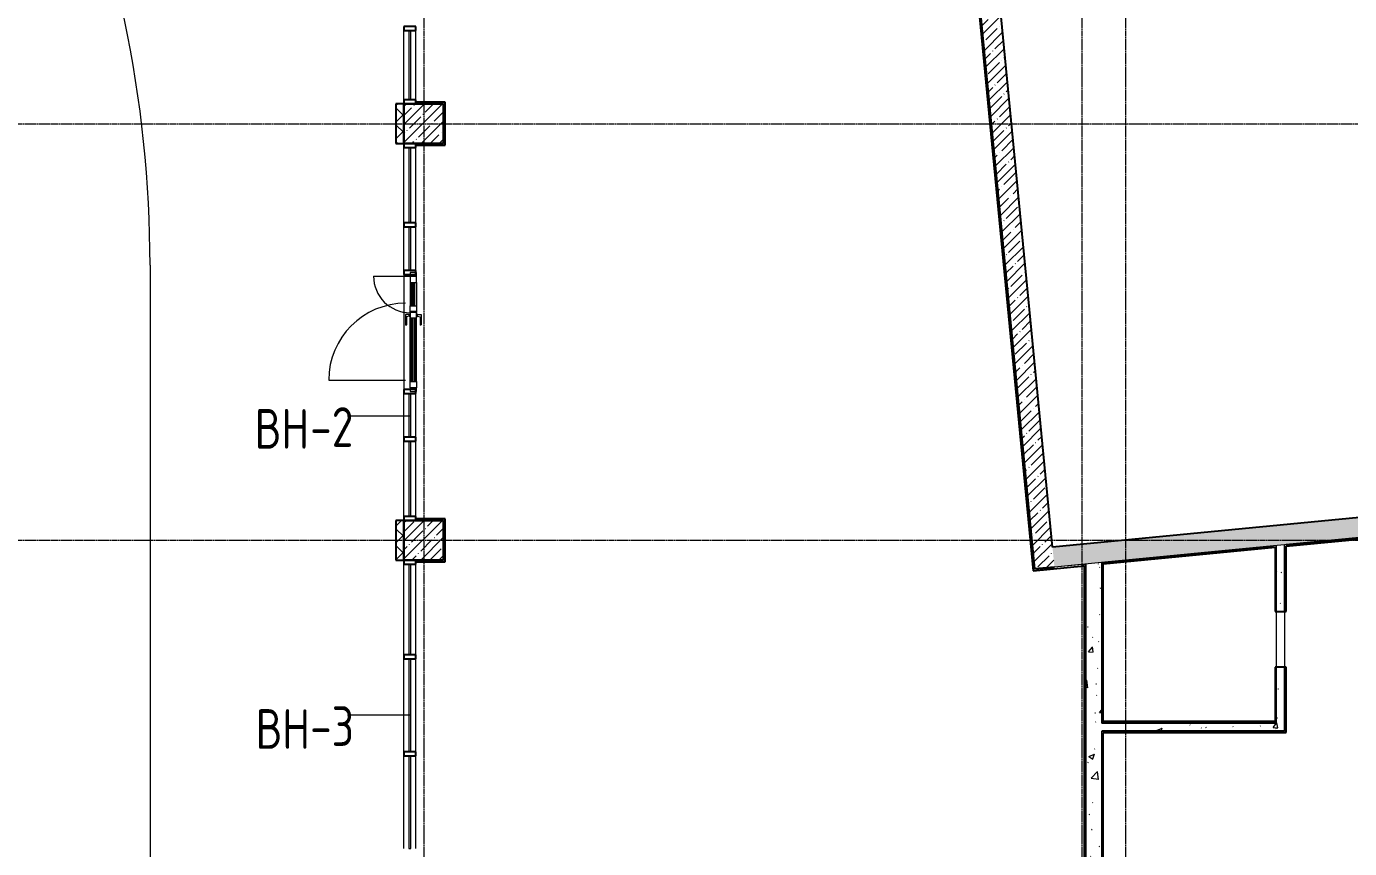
# Model space of a CAD drawing. Header units: millimetres. Extents: x -11854 to 4360091, y -19344 to 4989148.
# Drawn here: x 45904 to 56429, y 53881 to 60416 of the extents above; entities that cross this region are included whole.
import ezdxf

# ---------------------------------------------------------------- set-up
doc = ezdxf.new("R2010")
doc.units = ezdxf.units.MM
doc.linetypes.add('Линия сетки', pattern=[22.225, 12.7, -3.175, 3.175, -3.175])
for name, color, linetype, lineweight in [('A-COLS', 254, 'Continuous', 9), ('A-DETL-GENF', 254, 'Continuous', 9), ('A-DOOR', 254, 'Continuous', 9), ('A-FLOR', 254, 'Continuous', 9), ('A-GENM', 254, 'Continuous', 9), ('A-GLAZ-CURT', 254, 'Continuous', 9), ('A-GLAZ-CWMG', 254, 'Continuous', 9), ('A-WALL', 254, 'Continuous', 9), ('A-WALL-IDEN', 254, 'Continuous', 9), ('S-GRID-IDEN', 254, 'Continuous', 9)]:
    doc.layers.add(name, color=color, linetype=linetype, lineweight=lineweight)
doc.styles.add('ISOCPEUR_2', font='isocpeur.ttf', dxfattribs={"width": 0.8, "height": 250})
pattern_1 = [(45, (315840.98, 52486.9), (-71.938013, 71.938013), []), (45, (315912.92, 52486.9), (-71.938013, 71.938013), [127.16996, -25.434244, 2.114947, -23.319297])]
pattern_2 = [(50, (315840.98, 52486.9), (459.6598, -40.2148), [48.0641, -528.7053]), (355, (315841, 52486.9), (-88.9196, 482.0463), [38.4513, -422.9642]), (100.451, (315879.3, 52483.55), (370.7434, 441.8283), [40.8482, -449.3301]), (46.184, (315841, 52615.07), (683.9462, -106.076), [72.0962, -793.058]), (96.636, (315898, 52606.2), (598.9785, 624.272), [61.2723, -673.9952]), (351.184, (315841, 52615.1), (598.9852, 624.2666), [57.677, -634.4463]), (21, (315905.07, 52583.03), (382.531, -258.02014), [48.0641, -528.7053]), (326, (315905.07, 52583.03), (155.9298, 464.71625), [38.4513, -422.9642]), (71.451, (315936.94, 52561.52), (538.4621, 206.6918), [40.8482, -449.3301]), (37.5, (315840.98, 52486.9), (7.79288, 213.33663), [4.2299, -413.6075, 4.2299, -425.14288, -424.56637]), (37.5, (315840.98, 52486.9), (7.79288, 213.33663), [-847.21017, 4.2299, -420.33647]), (7.5, (315840.98, 52486.9), (168.58954, 252.76057), [4.2299, -240.57667, 4.2299, -403.99467, -161.81586]), (7.5, (315840.98, 52486.9), (168.58954, 252.76057), [-653.03114, 4.2299, -157.58597]), (327.5, (315698.07, 52486.9), (342.10255, -14.45414), [4.2299, -155.98383, 4.2299, -495.63692, -663.2848]), (327.5, (315698.07, 52486.9), (342.10255, -14.45414), [-660.08054, 4.2299, -659.0549]), (317.5, (315633.98, 52486.9), (373.7376, 64.15305), [4.2299, -204.04795, 4.2299, -327.73294, -471.02835]), (317.5, (315633.98, 52486.9), (373.7376, 64.15305), [-540.2407, 4.2299, -466.79845])]
pattern_3 = [(0, (315840.98, 52486.9), (256.341957, 64.08549), [21.14821, -171.10826, 21.14821, -171.10826, -1025.36783]), (0, (315840.98, 52486.9), (256.341957, 64.08549), [-384.51294, 21.14821, -363.36472, 21.14821, -171.10826, -448.59843]), (0, (315840.98, 52486.9), (256.341957, 64.08549), [-961.28234, 21.14821, -107.02277, 21.14821, -299.27924]), (120, (315937.11, 52518.94), (-183.67064, 189.955902), [21.14821, -171.10826, 21.14821, -171.10826, -1025.36783]), (120, (315937.11, 52518.94), (-183.67064, 189.955902), [-384.51294, 21.14821, -363.36472, 21.14821, -171.10826, -448.59843]), (120, (315937.11, 52518.94), (-183.67064, 189.955902), [-961.28234, 21.14821, -107.02277, 21.14821, -299.27924]), (240, (315969.15, 52647.11), (-72.671317, -254.041392), [21.14821, -171.10826, 21.14821, -171.10826, -1025.36783]), (240, (315969.15, 52647.11), (-72.671317, -254.041392), [-384.51294, 21.14821, -363.36472, 21.14821, -171.10826, -448.59843]), (240, (315969.15, 52647.11), (-72.671317, -254.041392), [-961.28234, 21.14821, -107.02277, 21.14821, -299.27924])]
pattern_4 = [(0, (315840.98, 52486.9), (0, 151.38305), []), (90, (315840.98, 52486.9), (-151.38305, 9e-15), [])]

# ---------------------------------------------------------------- blocks, each defined once
blk = doc.blocks.new('Прямоугольный импост - 50 x 150 мм-7412069-1 ур Парковка')
at = {"layer": 'A-GLAZ-CWMG', "lineweight": 25}
for p, q in [((-50, 75), (0, 75)), ((-50, -75), (-50, 75)), ((0, 75), (0, -75)), ((0, -75), (-50, -75))]:
    blk.add_line(p, q, dxfattribs=at)
blk = doc.blocks.new('Системная панель - С остеклением-7412063-1 ур Парковка')
at = {"layer": 'A-GLAZ-CURT', "lineweight": 18}
for p, q in [((438, 13), (-438, 13)), ((-438, 13), (-438, -13)), ((438, -13), (438, 13)), ((-438, -13), (438, -13))]:
    blk.add_line(p, q, dxfattribs=at)
blk = doc.blocks.new('Прямоугольный импост - 50 x 150 мм-3480659-1 ур Парковка')
at = {"layer": 'A-GLAZ-CWMG'}
for p, q in [((-423289, 19191), (-423289, 20066)), ((-423139, 19191), (-423139, 20066))]:
    blk.add_line(p, q, dxfattribs=at)
blk = doc.blocks.new('Прямоугольный импост - 50 x 150 мм-7412062-1 ур Парковка')
at = {"layer": 'A-GLAZ-CWMG', "lineweight": 25}
for p, q in [((-25, 75), (25, 75)), ((-25, -75), (-25, 75)), ((25, 75), (25, -75)), ((25, -75), (-25, -75))]:
    blk.add_line(p, q, dxfattribs=at)
blk = doc.blocks.new('Системная панель - С остеклением-7412210-1 ур Парковка')
at = {"layer": 'A-GLAZ-CURT', "lineweight": 18}
for p, q in [((475, 12), (-475, 12)), ((-475, 12), (-475, -13)), ((475, -13), (475, 12)), ((-475, -13), (475, -13))]:
    blk.add_line(p, q, dxfattribs=at)
blk = doc.blocks.new('Прямоугольный импост - 50 x 150 мм-7412209-1 ур Парковка')
at = {"layer": 'A-GLAZ-CWMG', "lineweight": 25}
for p, q in [((-50, 75), (0, 75)), ((-50, -75), (-50, 75)), ((0, 75), (0, -75)), ((0, -75), (-50, -75))]:
    blk.add_line(p, q, dxfattribs=at)
blk = doc.blocks.new('Прямоугольный импост - 50 x 150 мм-1587283-1 ур Парковка')
at = {"layer": 'A-GLAZ-CWMG'}
for p, q in [((-423289, 13866), (-423289, 14816)), ((-423139, 13866), (-423139, 14816))]:
    blk.add_line(p, q, dxfattribs=at)
blk = doc.blocks.new('Системная панель - С остеклением-7412205-1 ур Парковка')
at = {"layer": 'A-GLAZ-CURT', "lineweight": 18}
for p, q in [((275, 12.5), (-275, 12.5)), ((-275, 12.5), (-275, -12.5)), ((275, -12.5), (275, 12.5)), ((-275, -12.5), (275, -12.5))]:
    blk.add_line(p, q, dxfattribs=at)
blk = doc.blocks.new('Прямоугольный импост - 50 x 150 мм-7412214-1 ур Парковка')
at = {"layer": 'A-GLAZ-CWMG', "lineweight": 25}
for p, q in [((0, 75), (-50, 75)), ((-50, 75), (-50, -75)), ((0, -75), (0, 75)), ((-50, -75), (0, -75))]:
    blk.add_line(p, q, dxfattribs=at)
blk = doc.blocks.new('Прямоугольный импост - 50 x 150 мм-7412162-1 ур Парковка')
at = {"layer": 'A-GLAZ-CWMG'}
for p, q in [((-423289, 13266), (-423289, 13816)), ((-423139, 13266), (-423139, 13816))]:
    blk.add_line(p, q, dxfattribs=at)
blk = doc.blocks.new('Прямоугольный импост - 50 x 150 мм-7412208-1 ур Парковка')
at = {"layer": 'A-GLAZ-CWMG', "lineweight": 25}
for p, q in [((-25, 75), (25, 75)), ((-25, -75), (-25, 75)), ((25, 75), (25, -75)), ((25, -75), (-25, -75))]:
    blk.add_line(p, q, dxfattribs=at)
blk = doc.blocks.new('Прямоугольный импост - 50 x 150 мм-7412193-1 ур Парковка')
at = {"layer": 'A-GLAZ-CWMG', "lineweight": 25}
for p, q in [((-25, 75), (25, 75)), ((-25, -75), (-25, 75)), ((25, 75), (25, -75)), ((25, -75), (-25, -75))]:
    blk.add_line(p, q, dxfattribs=at)
blk = doc.blocks.new('Системная панель - С остеклением-7412370-1 ур Парковка')
at = {"layer": 'A-GLAZ-CURT', "lineweight": 18}
for p, q in [((573, 13), (-573, 13)), ((-573, 13), (-573, -13)), ((573, -13), (573, 13)), ((-573, -13), (573, -13))]:
    blk.add_line(p, q, dxfattribs=at)
blk = doc.blocks.new('Прямоугольный импост - 50 x 150 мм-3481076-1 ур Парковка')
at = {"layer": 'A-GLAZ-CWMG'}
for p, q in [((-423289, 8421), (-423289, 9566)), ((-423139, 8421), (-423139, 9566))]:
    blk.add_line(p, q, dxfattribs=at)
blk = doc.blocks.new('Системная панель - С остеклением-7412372-1 ур Парковка')
at = {"layer": 'A-GLAZ-CURT', "lineweight": 18}
for p, q in [((585, 12.5), (-585, 12.5)), ((-585, 12.5), (-585, -12.5)), ((585, -12.5), (585, 12.5)), ((-585, -12.5), (585, -12.5))]:
    blk.add_line(p, q, dxfattribs=at)
blk = doc.blocks.new('Прямоугольный импост - 50 x 150 мм-7412065-1 ур Парковка')
at = {"layer": 'A-GLAZ-CWMG', "lineweight": 25}
for p, q in [((0, 75), (-50, 75)), ((-50, 75), (-50, -75)), ((0, -75), (0, 75)), ((-50, -75), (0, -75))]:
    blk.add_line(p, q, dxfattribs=at)
blk = doc.blocks.new('Прямоугольный импост - 50 x 150 мм-3481078-1 ур Парковка')
at = {"layer": 'A-GLAZ-CWMG'}
for p, q in [((-423289, 7201), (-423289, 8371)), ((-423139, 7201), (-423139, 8371))]:
    blk.add_line(p, q, dxfattribs=at)
blk = doc.blocks.new('Дверь полуторка - 1500 x 2500 П _для витража_-7412333-1 ур Парковка')
at = {"layer": 'A-DETL-GENF'}
for p, q in [((-706, -82), (-706, -5)), ((-706, -5), (-624, -5)), ((-624, -82), (-706, -82)), ((-624, -5), (-624, -82)), ((-624, -5), (181, -5)), ((176, -13), (-624, -13)), ((176, -19), (-624, -19)), ((-624, -35), (176, -35)), ((-624, -39), (176, -39)), ((176, -55), (-624, -55)), ((176, -61), (-624, -61)), ((-624, -82), (176, -82)), ((176, -5), (176, -82)), ((257, -5), (176, -5)), ((176, -82), (257, -82)), ((247, -82), (247, -5)), ((247, -5), (329, -5)), ((329, -82), (247, -82)), ((257, -82), (257, -5)), ((624, -5), (324, -5)), ((329, -5), (329, -82)), ((329, -13), (624, -13)), ((329, -19), (624, -19)), ((624, -35), (329, -35)), ((624, -39), (329, -39)), ((329, -55), (624, -55)), ((329, -61), (624, -61)), ((624, -82), (329, -82)), ((705, -5), (624, -5)), ((624, -5), (624, -82)), ((624, -82), (705, -82)), ((705, -82), (705, -5))]:
    blk.add_line(p, q, dxfattribs=at)
at = {"layer": 'A-DOOR'}
for p, q in [((-606, 1023), (-606, 55)), ((705, 458), (705, -5)), ((-751, -5), (-751, -82)), ((-706, -5), (-751, -5)), ((-751, -82), (-706, -82)), ((-706, -82), (-706, -5)), ((750, -5), (705, -5)), ((705, -5), (705, -82)), ((705, -82), (750, -82)), ((750, -82), (750, -5))]:
    blk.add_line(p, q, dxfattribs=at)
for centre, radius, start, end in [((-606, 55), 968, 360, 90), ((705, -5), 463, 90, 180)]:
    blk.add_arc(centre, radius, start, end, dxfattribs=at)
at = {"layer": 'A-GENM'}
for p, q in [((87, 52), (87, 46)), ((192, 43), (90, 43)), ((220, 55), (91, 55)), ((197, 11), (192, 43)), ((193, -5), (193, 11)), ((193, 11), (225, 11)), ((222, 11), (220, 55)), ((225, 11), (225, -5)), ((87, -139), (87, -133)), ((192, -130), (90, -130)), ((220, -142), (91, -142)), ((197, -98), (192, -130)), ((225, -5), (193, -5)), ((225, -82), (193, -82)), ((193, -82), (193, -98)), ((193, -98), (225, -98)), ((222, -98), (220, -142)), ((225, -98), (225, -82))]:
    blk.add_line(p, q, dxfattribs=at)
for centre, radius, start, end in [((91, 52), 3.06, 86.3413, 180), ((90, 46), 2.92, 180, 270), ((90, -133), 2.92, 90, 180), ((91, -139), 3.06, 180, 273.6587)]:
    blk.add_arc(centre, radius, start, end, dxfattribs=at)

msp = doc.modelspace()

# ---------------------------------------------------------------- hatches: boundary and pattern name
at = {"layer": 'A-COLS'}
h = msp.add_hatch(dxfattribs=at)
h.set_pattern_fill('FP_1', color=8, scale=0.630763, style=0, pattern_type=2)
h.set_pattern_definition(pattern_1)
h.paths.add_polyline_path([(49222.4, 59485.4), (49222.4, 59800.8), (48907, 59800.8), (48907, 59485.4)])
h = msp.add_hatch(dxfattribs=at)
h.set_pattern_fill('FP_1', color=8, scale=0.630763, style=0, pattern_type=2)
h.set_pattern_definition(pattern_1)
h.paths.add_polyline_path([(49222.4, 56173.9), (49222.4, 56489.3), (48907, 56489.3), (48907, 56173.9)])
at = {"layer": 'A-WALL'}
h = msp.add_hatch(dxfattribs=at)
h.set_pattern_fill('FP_3', color=8, scale=0.630763, style=0, pattern_type=2)
h.set_pattern_definition([(45, (315840.98, 52486.9), (-66.902486, 66.902486), []), (135, (315840.98, 52486.9), (-66.902486, -66.902486), [])])
h.paths.add_polyline_path([(48874.8, 48699.4), (48907, 48699.4), (48907, 50783.7), (48843.9, 50783.7), (48843.9, 48699.4)])
h.paths.add_polyline_path([(48843.9, 51963.2), (48907, 51963.2), (48907, 52326.3), (48843.9, 52326.3)])
h.paths.add_polyline_path([(48907, 56173.9), (48907, 56489.3), (48843.9, 56489.3), (48843.9, 56173.9)])
h.paths.add_polyline_path([(48843.9, 59485.4), (48907, 59485.4), (48907, 59800.8), (48843.9, 59800.8)])
h.paths.add_polyline_path([(48907, 62796.9), (48907, 63175.4), (48843.9, 63175.4), (48843.9, 62796.9)])
h = msp.add_hatch(dxfattribs=at)
h.set_pattern_fill('FP_1', color=8, scale=0.630763, style=0, pattern_type=2)
h.set_pattern_definition(pattern_1)
h.paths.add_polyline_path([(53924.4, 56103.2), (54081.4, 56118.4), (53402.4, 63112.3), (53244, 63112.3), (53915, 56200.2)])
h = msp.add_hatch(dxfattribs=at)
h.set_pattern_fill('FP_4', color=8, scale=0.630763, style=0, pattern_type=2)
h.set_pattern_definition(pattern_3)
h.paths.add_polyline_path([(53913.1, 56089.5), (53925.7, 56090.7), (53257.5, 62973.6), (53244.8, 62973.6), (53902.3, 56200.2)])
h = msp.add_hatch(dxfattribs=at)
h.set_pattern_fill('FP_4', color=8, scale=0.630763, style=0, pattern_type=2)
h.set_pattern_definition(pattern_3)
h.paths.add_polyline_path([(49222.4, 59800.8), (49222.4, 59813.4), (49001.6, 59813.4), (49001.6, 59800.8)])
h = msp.add_hatch(dxfattribs=at)
h.set_pattern_fill('FP_4', color=8, scale=0.630763, style=0, pattern_type=2)
h.set_pattern_definition(pattern_3)
h.paths.add_polyline_path([(49222.4, 59485.4), (49235, 59485.4), (49235, 59813.4), (49222.4, 59813.4), (49222.4, 59800.8)])
h = msp.add_hatch(dxfattribs=at)
h.set_pattern_fill('FP_4', color=8, scale=0.630763, style=0, pattern_type=2)
h.set_pattern_definition(pattern_3)
h.paths.add_polyline_path([(49001.6, 59472.8), (49235, 59472.8), (49235, 59485.4), (49001.6, 59485.4)])
h = msp.add_hatch(dxfattribs=at)
h.set_pattern_fill('FP_1', color=8, scale=0.630763, style=0, pattern_type=2)
h.set_pattern_definition(pattern_1)
h.paths.add_polyline_path([(54081.4, 56118.4), (86437.4, 59251.1), (86437.4, 59409.5), (54066.2, 56275.4), (54073.5, 56200.2)])
h = msp.add_hatch(dxfattribs=at)
h.set_pattern_fill('FP_4', color=8, scale=0.630763, style=0, pattern_type=2)
h.set_pattern_definition(pattern_3)
h.paths.add_polyline_path([(55924.3, 56284.2), (59724.6, 56652.1), (59724.6, 56664.8), (55924.3, 56296.8)])
h = msp.add_hatch(dxfattribs=at)
h.set_pattern_fill('FP_4', color=8, scale=0.630763, style=0, pattern_type=2)
h.set_pattern_definition(pattern_3)
h.paths.add_polyline_path([(49222.4, 56489.3), (49222.4, 56501.9), (49001.6, 56501.9), (49001.6, 56489.3)])
h = msp.add_hatch(dxfattribs=at)
h.set_pattern_fill('FP_4', color=8, scale=0.630763, style=0, pattern_type=2)
h.set_pattern_definition(pattern_3)
h.paths.add_polyline_path([(49222.4, 56173.9), (49235, 56173.9), (49235, 56501.9), (49222.4, 56501.9), (49222.4, 56489.3)])
h = msp.add_hatch(dxfattribs=at)
h.set_pattern_fill('FP_4', color=8, scale=0.630763, style=0, pattern_type=2)
h.set_pattern_definition(pattern_3)
h.paths.add_polyline_path([(54464, 56149.1), (55842.3, 56282.6), (55842.3, 56288.9), (54464, 56155.5)])
h = msp.add_hatch(dxfattribs=at)
h.set_pattern_fill('FP_6', color=8, scale=0.630763, style=0, pattern_type=2)
h.set_pattern_definition(pattern_4)
h.paths.add_polyline_path([(54470.4, 56143.4), (55836, 56275.6), (55836, 56282), (54470.4, 56149.7)])
h = msp.add_hatch(dxfattribs=at)
h.set_pattern_fill('FP_6', color=8, scale=0.630763, style=0, pattern_type=2)
h.set_pattern_definition(pattern_4)
h.paths.add_polyline_path([(55836, 54890.6), (55842.3, 54890.6), (55842.3, 55322.6), (55836, 55322.6)])
h.paths.add_polyline_path([(55836, 55764.2), (55842.3, 55764.2), (55842.3, 56282.6), (55836, 56282), (55836, 55907.9)])
h = msp.add_hatch(dxfattribs=at)
h.set_pattern_fill('FP_4', color=8, scale=0.630763, style=0, pattern_type=2)
h.set_pattern_definition(pattern_3)
h.paths.add_polyline_path([(55848.6, 54884.3), (55848.6, 55322.6), (55842.3, 55322.6), (55842.3, 54884.3)])
h.paths.add_polyline_path([(55842.3, 55764.2), (55848.6, 55764.2), (55848.6, 56289.5), (55842.3, 56288.9), (55842.3, 55907.9)])
h = msp.add_hatch(dxfattribs=at)
h.set_pattern_fill('FP_2', color=8, scale=0.630763, style=0, pattern_type=2)
h.set_pattern_definition(pattern_2)
h.paths.add_polyline_path([(55911.6, 54814.9), (55911.6, 55322.6), (55848.6, 55322.6), (55848.6, 54814.9)])
h.paths.add_polyline_path([(55911.6, 55764.2), (55911.6, 56295.6), (55848.6, 56289.5), (55848.6, 55764.2)])
h = msp.add_hatch(dxfattribs=at)
h.set_pattern_fill('FP_4', color=8, scale=0.630763, style=0, pattern_type=2)
h.set_pattern_definition(pattern_3)
h.paths.add_polyline_path([(55911.6, 54814.9), (55924.3, 54814.9), (55924.3, 55322.6), (55911.6, 55322.6)])
h.paths.add_polyline_path([(55924.3, 55764.2), (55924.3, 56296.8), (55911.6, 56295.6), (55911.6, 55764.2)])
h = msp.add_hatch(dxfattribs=at)
h.set_pattern_fill('FP_4', color=8, scale=0.630763, style=0, pattern_type=2)
h.set_pattern_definition(pattern_3)
h.paths.add_polyline_path([(49001.6, 56161.3), (49235, 56161.3), (49235, 56173.9), (49001.6, 56173.9)])
h = msp.add_hatch(dxfattribs=at)
h.set_pattern_fill('FP_4', color=8, scale=0.630763, style=0, pattern_type=2)
h.set_pattern_definition(pattern_3)
h.paths.add_polyline_path([(53925.7, 56090.7), (54331.6, 56130), (54331.6, 56142.6), (53924.4, 56103.2)])
h = msp.add_hatch(dxfattribs=at)
h.set_pattern_fill('FP_4', color=8, scale=0.630763, style=0, pattern_type=2)
h.set_pattern_definition(pattern_3)
h.paths.add_polyline_path([(54331.6, 53692.1), (54331.6, 56130), (54319, 56128.8), (54319, 53692.1)])
h = msp.add_hatch(dxfattribs=at)
h.set_pattern_fill('FP_2', color=8, scale=0.630763, style=0, pattern_type=2)
h.set_pattern_definition(pattern_2)
h.paths.add_polyline_path([(54331.6, 52326.3), (54457.7, 52326.3), (54457.7, 56154.9), (54331.6, 56142.6), (54331.6, 52332.6)])
h = msp.add_hatch(dxfattribs=at)
h.set_pattern_fill('FP_4', color=8, scale=0.630763, style=0, pattern_type=2)
h.set_pattern_definition(pattern_3)
h.paths.add_polyline_path([(54457.7, 54878), (54464, 54878), (54464, 56155.5), (54457.7, 56154.9), (54457.7, 55323.3)])
h = msp.add_hatch(dxfattribs=at)
h.set_pattern_fill('FP_6', color=8, scale=0.630763, style=0, pattern_type=2)
h.set_pattern_definition(pattern_4)
h.paths.add_polyline_path([(54464, 54884.3), (54470.4, 54884.3), (54470.4, 56149.7), (54464, 56149.1), (54464, 55323.3)])
h = msp.add_hatch(dxfattribs=at)
h.set_pattern_fill('FP_2', color=8, scale=0.630763, style=0, pattern_type=2)
h.set_pattern_definition(pattern_2)
h.paths.add_polyline_path([(55206.1, 54814.9), (55848.6, 54814.9), (55848.6, 54878), (54457.7, 54878), (54457.7, 54814.9), (54481.1, 54814.9)])
h = msp.add_hatch(dxfattribs=at)
h.set_pattern_fill('FP_4', color=8, scale=0.630763, style=0, pattern_type=2)
h.set_pattern_definition(pattern_3)
h.paths.add_polyline_path([(55848.6, 54878), (55848.6, 54884.3), (54464, 54884.3), (54464, 54878), (55206.1, 54878)])
h = msp.add_hatch(dxfattribs=at)
h.set_pattern_fill('FP_6', color=8, scale=0.630763, style=0, pattern_type=2)
h.set_pattern_definition(pattern_4)
h.paths.add_polyline_path([(55206.1, 54884.3), (55842.3, 54884.3), (55842.3, 54890.6), (54470.4, 54890.6), (54470.4, 54884.3)])
h = msp.add_hatch(dxfattribs=at)
h.set_pattern_fill('FP_4', color=8, scale=0.630763, style=0, pattern_type=2)
h.set_pattern_definition(pattern_3)
h.paths.add_polyline_path([(55206.1, 54802.3), (55924.3, 54802.3), (55924.3, 54814.9), (54457.7, 54814.9), (54457.7, 54802.3), (54470.4, 54802.3)])
h = msp.add_hatch(dxfattribs=at)
h.set_pattern_fill('FP_4', color=8, scale=0.630763, style=0, pattern_type=2)
h.set_pattern_definition(pattern_3)
h.paths.add_polyline_path([(54457.7, 52332.6), (54470.4, 52332.6), (54470.4, 54802.3), (54457.7, 54802.3), (54457.7, 52338.9)])

# ---------------------------------------------------------------- linework, layer by layer
at = {"layer": 'A-COLS', "color": 8, "lineweight": 25}
for p, q in [((49222.4, 59800.8), (48907, 59800.8)), ((48907, 59800.8), (48907, 59485.4)), ((49222.4, 59485.4), (49222.4, 59800.8)), ((48907, 59485.4), (49222.4, 59485.4)), ((49222.4, 56489.3), (48907, 56489.3)), ((48907, 56489.3), (48907, 56173.9)), ((49222.4, 56173.9), (49222.4, 56489.3)), ((48907, 56173.9), (49222.4, 56173.9))]:
    msp.add_line(p, q, dxfattribs=at)
at = {"layer": 'A-FLOR', "color": 8}
for p, q in [((46887.6, 58518.8), (46888.1, 49552.1)), ((48907, 58444.7), (48907, 57530.1)), ((55911.6, 55764.2), (55911.6, 55322.6))]:
    msp.add_line(p, q, dxfattribs=at)
at = {"layer": 'A-FLOR', "color": 0}
msp.add_arc((37426.1, 58518.3), 9461.4, 0.00313, 23.78545, dxfattribs=at)
at = {"layer": 'A-WALL', "color": 8}
for p, q in [((53244, 63112.3), (53924.4, 56103.2)), ((53924.4, 56103.2), (53257.5, 62973.6)), ((54464, 56149.1), (55842.3, 56282.6)), ((55911.6, 56295.6), (55824.7, 56287.2)), ((55842.3, 56282.6), (55842.3, 55764.2)), ((55848.6, 54884.3), (55848.6, 56289.5)), ((55924.3, 56296.8), (55911.6, 56295.6)), ((55911.6, 55764.2), (55911.6, 56295.6)), ((55911.6, 56295.6), (55911.6, 55764.2)), ((54481.6, 56157.2), (54081.4, 56118.4)), ((54331.6, 56142.6), (54081.4, 56118.4)), ((54331.6, 56142.6), (54331.6, 53679.5)), ((54331.6, 53692.1), (54331.6, 56130)), ((54457.7, 54878), (54457.7, 56154.9)), ((54457.7, 56154.9), (54457.7, 54878)), ((54464, 54884.3), (54464, 56149.1)), ((55842.3, 55322.6), (55842.3, 54884.3)), ((55848.6, 54890.6), (55848.6, 55322.6)), ((55911.6, 54814.9), (55911.6, 55322.6)), ((55911.6, 55322.6), (55911.6, 54814.9)), ((54457.7, 54878), (55848.6, 54878)), ((55842.3, 54884.3), (54464, 54884.3)), ((55848.6, 54878), (55848.6, 54884.3)), ((54457.7, 53610.1), (54457.7, 54814.9)), ((54457.7, 54802.3), (54457.7, 53610.1))]:
    msp.add_line(p, q, dxfattribs=at)
at = {"layer": 'A-WALL', "color": 8, "lineweight": 25}
for p, q in [((54066.2, 56275.4), (53402.4, 63112.3)), ((53244.8, 62973.6), (53913.1, 56089.5)), ((48907, 59800.8), (48843.9, 59800.8)), ((48843.9, 59800.8), (48843.9, 59485.4)), ((48907, 59485.4), (48907, 59800.8)), ((49235, 59813.4), (49001.6, 59813.4)), ((49001.6, 59813.4), (49001.6, 59800.8)), ((49001.6, 59800.8), (49222.4, 59800.8)), ((49222.4, 59800.8), (49222.4, 59485.4)), ((49235, 59472.8), (49235, 59813.4)), ((48843.9, 59485.4), (48907, 59485.4)), ((49222.4, 59485.4), (49001.6, 59485.4)), ((49001.6, 59485.4), (49001.6, 59472.8)), ((49001.6, 59472.8), (49235, 59472.8)), ((86563.6, 59421.8), (54066.2, 56275.4)), ((55924.3, 56296.8), (59724.6, 56664.8)), ((55924.3, 56284.2), (59712, 56650.9)), ((48907, 56489.3), (48843.9, 56489.3)), ((48843.9, 56489.3), (48843.9, 56173.9)), ((48907, 56173.9), (48907, 56489.3)), ((49235, 56501.9), (49001.6, 56501.9)), ((49001.6, 56501.9), (49001.6, 56489.3)), ((49001.6, 56489.3), (49222.4, 56489.3)), ((49222.4, 56489.3), (49222.4, 56173.9)), ((49235, 56161.3), (49235, 56501.9)), ((54470.4, 56143.4), (55836, 56275.6)), ((54481.6, 56157.2), (55824.7, 56287.2)), ((55836, 56275.6), (55836, 55764.2)), ((55924.3, 55764.2), (55924.3, 56284.2)), ((48843.9, 56173.9), (48907, 56173.9)), ((49222.4, 56173.9), (49001.6, 56173.9)), ((49001.6, 56173.9), (49001.6, 56161.3)), ((49001.6, 56161.3), (49235, 56161.3)), ((53913.1, 56089.5), (54319, 56128.8)), ((53924.4, 56103.2), (54081.4, 56118.4)), ((54081.4, 56118.4), (53924.4, 56103.2)), ((54319, 56128.8), (54319, 53692.1)), ((54470.4, 54890.6), (54470.4, 56143.4)), ((55836, 55764.2), (55924.3, 55764.2)), ((55836, 55322.6), (55836, 54890.6)), ((55924.3, 55322.6), (55836, 55322.6)), ((55924.3, 54802.3), (55924.3, 55322.6)), ((55836, 54890.6), (54470.4, 54890.6)), ((55911.6, 54814.9), (54457.7, 54814.9)), ((54470.4, 54802.3), (55924.3, 54802.3)), ((54470.4, 52338.9), (54470.4, 54802.3))]:
    msp.add_line(p, q, dxfattribs=at)
at = {"layer": 'A-WALL-IDEN', "color": 8}
for p, q in [((48954.3, 57318.9), (48344.5, 57318.9)), ((48954.3, 54941.1), (48344.5, 54941.1))]:
    msp.add_line(p, q, dxfattribs=at)
at = {"layer": 'S-GRID-IDEN', "color": 8, "linetype": 'Линия сетки'}
for p, q in [((49064.7, 71355.3), (49064.7, 39878.2)), ((54300, 71355.3), (54300, 40679.2)), ((54647, 71355.3), (54647, 39878.2)), ((39118.3, 59643.1), (87796.4, 59643.1)), ((39118.3, 56331.6), (87796.4, 56331.6))]:
    msp.add_line(p, q, dxfattribs=at)

# ---------------------------------------------------------------- block references
at = {"layer": 'A-DOOR', "color": 8, "xscale": 0.6307626904442845, "yscale": 0.6307626904442845, "zscale": 0.6307626904442845, "rotation": 89.99999999999982}
msp.add_blockref('Дверь полуторка - 1500 x 2500 П _для витража_-7412333-1 ур Парковка', (48954.3, 57987.4), dxfattribs=at)
at = {"layer": 'A-GLAZ-CURT', "color": 8, "xscale": 0.6307626904442845, "yscale": 0.6307626904442845, "zscale": 0.6307626904442845, "rotation": 269.9999999999998}
for name, p in [('Системная панель - С остеклением-7412063-1 ур Парковка', (48954.3, 60108.3)), ('Системная панель - С остеклением-7412210-1 ур Парковка', (48954.3, 59154.3)), ('Системная панель - С остеклением-7412205-1 ур Парковка', (48954.3, 58649.7)), ('Системная панель - С остеклением-7412205-1 ур Парковка', (48954.3, 57325.1)), ('Системная панель - С остеклением-7412210-1 ур Парковка', (48954.3, 56820.5)), ('Системная панель - С остеклением-7412370-1 ур Парковка', (48954.3, 55781.3)), ('Системная панель - С остеклением-7412372-1 ур Парковка', (48954.3, 55019.6)), ('Системная панель - С остеклением-7412372-1 ур Парковка', (48954.3, 54250.1))]:
    msp.add_blockref(name, p, dxfattribs=at)
at = {"layer": 'A-GLAZ-CWMG', "color": 8, "extrusion": (0, 0, -1), "xscale": 0.6307626904442845, "yscale": 0.6307626904442845, "zscale": 0.6307626904442845, "rotation": 270.0000000000002}
for name, p in [('Прямоугольный импост - 50 x 150 мм-7412062-1 ур Парковка', (-48954.3, 60400)), ('Прямоугольный импост - 50 x 150 мм-7412069-1 ур Парковка', (-48954.3, 59800.8)), ('Прямоугольный импост - 50 x 150 мм-7412208-1 ур Парковка', (-48954.3, 58838.9)), ('Прямоугольный импост - 50 x 150 мм-7412193-1 ур Парковка', (-48954.3, 58460.4)), ('Прямоугольный импост - 50 x 150 мм-7412193-1 ур Парковка', (-48954.3, 57514.3)), ('Прямоугольный импост - 50 x 150 мм-7412208-1 ур Парковка', (-48954.3, 57135.8)), ('Прямоугольный импост - 50 x 150 мм-7412209-1 ур Парковка', (-48954.3, 56489.3)), ('Прямоугольный импост - 50 x 150 мм-7412062-1 ур Парковка', (-48954.3, 55404.4)), ('Прямоугольный импост - 50 x 150 мм-7412062-1 ур Парковка', (-48954.3, 54634.9))]:
    msp.add_blockref(name, p, dxfattribs=at)
at = {"layer": 'A-GLAZ-CWMG', "color": 8, "xscale": 0.6307626904442845, "yscale": 0.6307626904442845, "zscale": 0.6307626904442845}
for name, p in [('Прямоугольный импост - 50 x 150 мм-3480659-1 ур Парковка', (315902.1, 47727.6)), ('Прямоугольный импост - 50 x 150 мм-1587283-1 ур Парковка', (315902.1, 50108.7)), ('Прямоугольный импост - 50 x 150 мм-7412162-1 ур Парковка', (315902.1, 50108.7)), ('Прямоугольный импост - 50 x 150 мм-7412162-1 ур Парковка', (315902.1, 48784.1)), ('Прямоугольный импост - 50 x 150 мм-1587283-1 ур Парковка', (315902.1, 47774.9)), ('Прямоугольный импост - 50 x 150 мм-3481076-1 ур Парковка', (315902.1, 50108.7)), ('Прямоугольный импост - 50 x 150 мм-3481078-1 ур Парковка', (315902.1, 50108.7)), ('Прямоугольный импост - 50 x 150 мм-3481078-1 ур Парковка', (315902.1, 49339.2))]:
    msp.add_blockref(name, p, dxfattribs=at)
at = {"layer": 'A-GLAZ-CWMG', "color": 8, "xscale": 0.6307626904442845, "yscale": 0.6307626904442845, "zscale": 0.6307626904442845, "rotation": 89.99999999999982}
for name, p in [('Прямоугольный импост - 50 x 150 мм-7412214-1 ур Парковка', (48954.3, 59485.4)), ('Прямоугольный импост - 50 x 150 мм-7412065-1 ур Парковка', (48954.3, 56173.9))]:
    msp.add_blockref(name, p, dxfattribs=at)

# ---------------------------------------------------------------- texts
at = {"layer": 'A-WALL-IDEN', "color": 8, "char_height": 315.38, "width": 242.724, "attachment_point": 1, "style": 'ISOCPEUR_2', "bg_fill": 3, "box_fill_scale": 1.25, "bg_fill_color": 9, "bg_fill_true_color": 13158600, "bg_fill_transparency": 0}
for insert in [(47719.2, 57375.3), (47726.8, 54989)]:
    msp.add_mtext('ВН', dxfattribs=dict(at, insert=insert))

# ---------------------------------------------------------------- next in the draw order: texts
at = {"layer": 'A-WALL-IDEN', "color": 8, "char_height": 315.38, "width": 218.451, "attachment_point": 1, "style": 'ISOCPEUR_2', "bg_fill": 3, "box_fill_scale": 1.25, "bg_fill_color": 9, "bg_fill_true_color": 13158600, "bg_fill_transparency": 0}
for s, insert in [('-2', (48160.7, 57389.2)), ('-3', (48160.7, 55011.4))]:
    msp.add_mtext(s, dxfattribs=dict(at, insert=insert))

doc.saveas('drawing.dxf')
